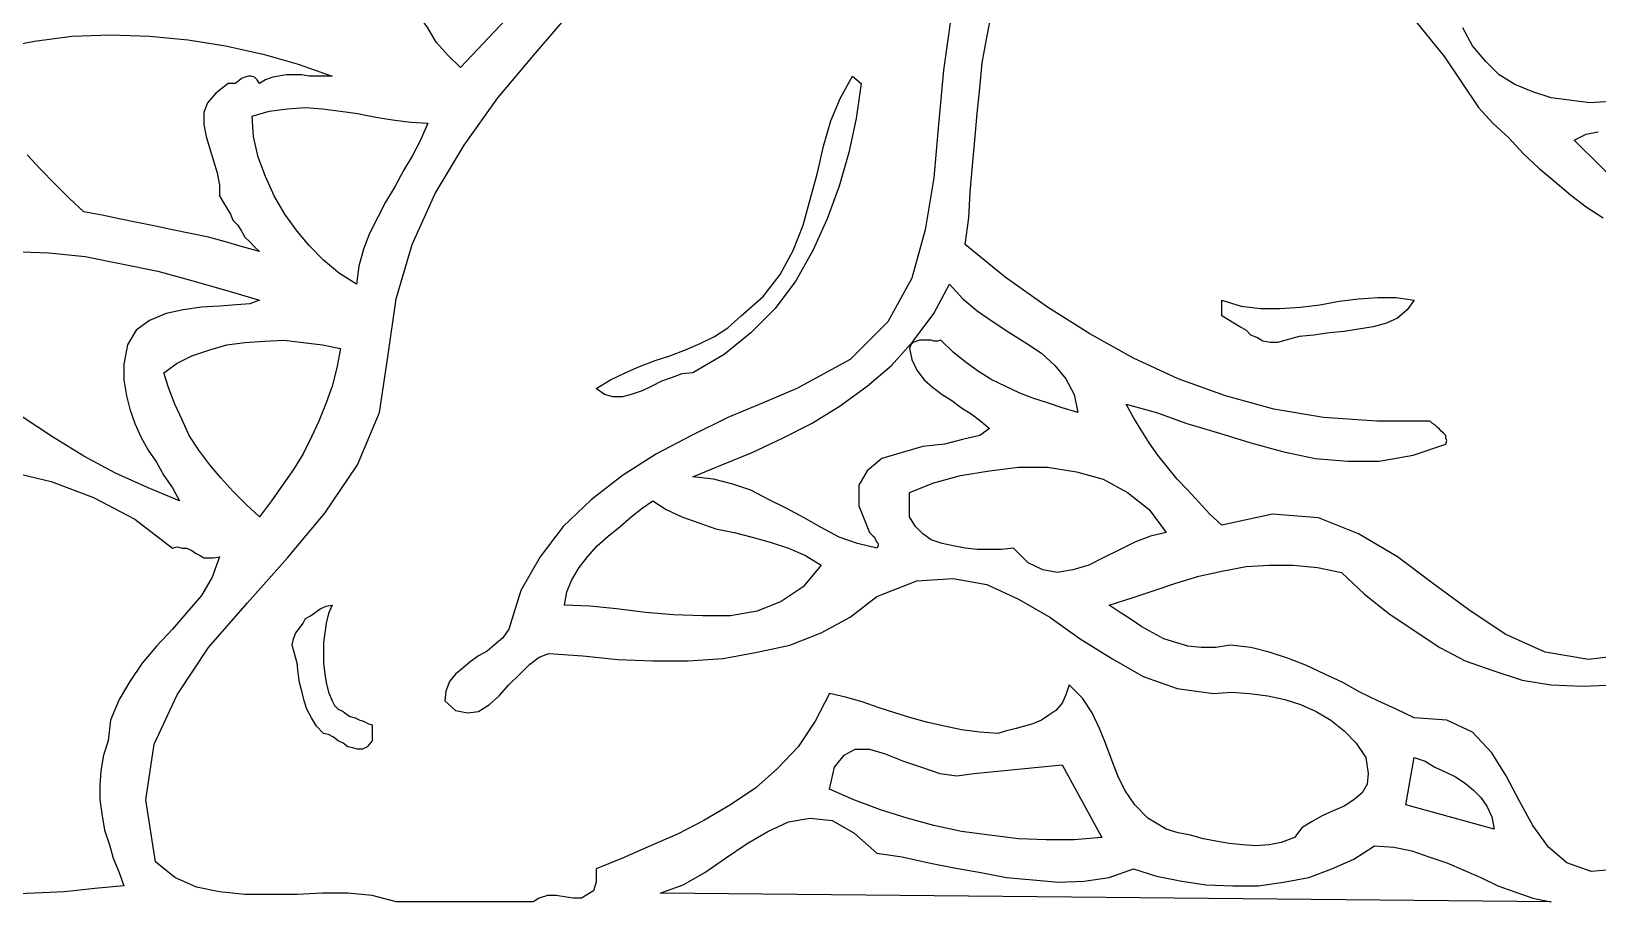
# Model space of a CAD drawing. Extents: x 0.03 to 7.4, y 0.03 to 6.86.
# Drawn here: x 3.883 to 5.178, y 3.006 to 3.725 of the extents above; entities that cross this region are included whole.
import ezdxf

# ---------------------------------------------------------------- set-up
doc = ezdxf.new("R2010")
doc.units = 0
doc.layers.add('1', color=7, linetype='Continuous')

msp = doc.modelspace()

# ---------------------------------------------------------------- linework, layer by layer
for points in [[(4.569, 3.682), (4.565, 3.653), (4.559, 3.625), (4.551, 3.597), (4.541, 3.57), (4.529, 3.544), (4.515, 3.519), (4.498, 3.496), (4.478, 3.476), (4.456, 3.458), (4.43, 3.443), (4.421, 3.442), (4.413, 3.439), (4.404, 3.436), (4.396, 3.432), (4.388, 3.428), (4.379, 3.425), (4.372, 3.423), (4.364, 3.423), (4.357, 3.425), (4.35, 3.43), (4.362, 3.437), (4.374, 3.443), (4.386, 3.448), (4.399, 3.453), (4.411, 3.457), (4.424, 3.462), (4.436, 3.467), (4.448, 3.473), (4.459, 3.48), (4.47, 3.49), (4.488, 3.506), (4.502, 3.524), (4.513, 3.544), (4.521, 3.565), (4.527, 3.586), (4.533, 3.608), (4.538, 3.63), (4.544, 3.651), (4.552, 3.67), (4.562, 3.688), (4.569, 3.682)], [(5.026, 3.503), (5.02, 3.495), (5.012, 3.488), (5.003, 3.484), (4.992, 3.481), (4.98, 3.479), (4.968, 3.477), (4.956, 3.476), (4.943, 3.474), (4.931, 3.473), (4.92, 3.47), (4.913, 3.468), (4.907, 3.468), (4.901, 3.469), (4.896, 3.472), (4.891, 3.474), (4.887, 3.478), (4.882, 3.481), (4.877, 3.484), (4.872, 3.487), (4.867, 3.49), (4.867, 3.503), (4.883, 3.498), (4.899, 3.496), (4.915, 3.496), (4.932, 3.497), (4.948, 3.499), (4.964, 3.502), (4.98, 3.504), (4.996, 3.505), (5.011, 3.505), (5.026, 3.503)], [(4.132, 3.251), (4.129, 3.244), (4.127, 3.236), (4.126, 3.228), (4.125, 3.22), (4.125, 3.211), (4.125, 3.203), (4.126, 3.194), (4.127, 3.187), (4.129, 3.179), (4.132, 3.172), (4.134, 3.168), (4.137, 3.165), (4.141, 3.163), (4.144, 3.161), (4.147, 3.159), (4.151, 3.158), (4.155, 3.156), (4.158, 3.155), (4.162, 3.153), (4.165, 3.152), (4.165, 3.139), (4.161, 3.134), (4.157, 3.132), (4.153, 3.132), (4.149, 3.133), (4.145, 3.134), (4.141, 3.137), (4.137, 3.139), (4.133, 3.142), (4.129, 3.144), (4.125, 3.145), (4.119, 3.151), (4.115, 3.158), (4.111, 3.165), (4.109, 3.172), (4.107, 3.18), (4.105, 3.187), (4.104, 3.195), (4.103, 3.203), (4.101, 3.211), (4.099, 3.218), (4.1, 3.223), (4.102, 3.228), (4.105, 3.232), (4.108, 3.236), (4.11, 3.24), (4.114, 3.242), (4.118, 3.245), (4.122, 3.248), (4.127, 3.25), (4.132, 3.251)]]:
    msp.add_lwpolyline(points)
at = {"layer": '1'}
for points in [[(4.35, 3.814), (4.238, 3.695), (4.228, 3.705), (4.218, 3.716), (4.211, 3.728), (4.203, 3.739), (4.197, 3.751), (4.191, 3.764), (4.186, 3.776), (4.181, 3.788), (4.176, 3.801), (4.172, 3.814), (4.187, 3.821), (4.204, 3.826), (4.222, 3.83), (4.24, 3.832), (4.259, 3.834), (4.278, 3.834), (4.296, 3.834), (4.315, 3.832), (4.333, 3.83), (4.35, 3.827), (4.35, 3.814)], [(4.643, 3.736), (4.637, 3.693), (4.633, 3.648), (4.629, 3.604), (4.622, 3.561), (4.611, 3.521), (4.591, 3.485), (4.56, 3.454), (4.516, 3.43), (4.488, 3.418), (4.459, 3.406), (4.429, 3.391), (4.4, 3.376), (4.372, 3.358), (4.346, 3.338), (4.323, 3.316), (4.304, 3.291), (4.288, 3.263), (4.278, 3.231), (4.273, 3.224), (4.266, 3.218), (4.26, 3.213), (4.253, 3.209), (4.246, 3.204), (4.24, 3.199), (4.234, 3.194), (4.229, 3.188), (4.226, 3.18), (4.225, 3.172), (4.234, 3.164), (4.244, 3.162), (4.253, 3.163), (4.262, 3.169), (4.27, 3.176), (4.278, 3.185), (4.287, 3.194), (4.295, 3.202), (4.303, 3.208), (4.311, 3.211), (4.339, 3.209), (4.368, 3.206), (4.397, 3.205), (4.426, 3.205), (4.455, 3.207), (4.483, 3.212), (4.51, 3.218), (4.536, 3.228), (4.56, 3.241), (4.582, 3.258), (4.615, 3.271), (4.645, 3.273), (4.673, 3.268), (4.699, 3.256), (4.725, 3.241), (4.75, 3.223), (4.776, 3.207), (4.802, 3.192), (4.83, 3.182), (4.86, 3.178), (4.875, 3.179), (4.89, 3.178), (4.905, 3.176), (4.919, 3.173), (4.932, 3.169), (4.945, 3.163), (4.957, 3.156), (4.968, 3.147), (4.978, 3.137), (4.986, 3.125), (4.988, 3.112), (4.987, 3.103), (4.983, 3.096), (4.976, 3.09), (4.968, 3.085), (4.959, 3.081), (4.95, 3.077), (4.941, 3.072), (4.933, 3.067), (4.927, 3.059), (4.916, 3.055), (4.906, 3.053), (4.895, 3.052), (4.884, 3.053), (4.873, 3.054), (4.862, 3.056), (4.852, 3.058), (4.841, 3.061), (4.831, 3.063), (4.821, 3.066), (4.806, 3.075), (4.795, 3.086), (4.787, 3.098), (4.781, 3.11), (4.776, 3.123), (4.771, 3.137), (4.766, 3.149), (4.76, 3.162), (4.752, 3.174), (4.741, 3.185), (4.738, 3.177), (4.735, 3.17), (4.73, 3.164), (4.724, 3.16), (4.718, 3.156), (4.711, 3.153), (4.704, 3.151), (4.697, 3.149), (4.689, 3.147), (4.682, 3.145), (4.667, 3.146), (4.652, 3.148), (4.638, 3.151), (4.624, 3.154), (4.61, 3.158), (4.597, 3.162), (4.584, 3.166), (4.57, 3.171), (4.556, 3.175), (4.543, 3.178), (4.531, 3.155), (4.517, 3.134), (4.5, 3.116), (4.482, 3.1), (4.461, 3.086), (4.439, 3.073), (4.418, 3.062), (4.395, 3.052), (4.372, 3.042), (4.35, 3.033), (4.35, 3.022), (4.348, 3.015), (4.343, 3.012), (4.338, 3.009), (4.331, 3.009), (4.324, 3.01), (4.317, 3.011), (4.31, 3.011), (4.303, 3.009), (4.298, 3.006), (4.288, 3.006), (4.277, 3.006), (4.266, 3.006), (4.254, 3.006), (4.241, 3.006), (4.229, 3.006), (4.217, 3.006), (4.205, 3.006), (4.194, 3.006), (4.185, 3.006), (4.165, 3.011), (4.145, 3.013), (4.124, 3.013), (4.103, 3.012), (4.081, 3.012), (4.06, 3.012), (4.039, 3.014), (4.02, 3.018), (4.002, 3.026), (3.986, 3.039), (3.978, 3.09), (3.985, 3.136), (4.004, 3.177), (4.03, 3.216), (4.062, 3.253), (4.095, 3.29), (4.126, 3.327), (4.153, 3.367), (4.171, 3.41), (4.178, 3.456), (4.185, 3.504), (4.198, 3.549), (4.217, 3.591), (4.241, 3.631), (4.269, 3.67), (4.3, 3.707), (4.332, 3.744)], [(5.211, 3.211), (5.17, 3.206), (5.134, 3.212), (5.101, 3.227), (5.071, 3.247), (5.041, 3.269), (5.012, 3.291), (4.98, 3.31), (4.947, 3.323), (4.909, 3.326), (4.867, 3.317), (4.857, 3.326), (4.848, 3.336), (4.839, 3.346), (4.83, 3.355), (4.822, 3.365), (4.814, 3.375), (4.807, 3.385), (4.8, 3.396), (4.794, 3.406), (4.788, 3.417), (4.813, 3.41), (4.838, 3.401), (4.865, 3.393), (4.891, 3.385), (4.917, 3.378), (4.944, 3.372), (4.971, 3.37), (4.997, 3.37), (5.025, 3.375), (5.052, 3.384), (5.053, 3.387), (5.052, 3.389), (5.052, 3.391), (5.05, 3.393), (5.048, 3.395), (5.047, 3.396), (5.045, 3.398), (5.043, 3.4), (5.041, 3.401), (5.039, 3.403), (4.995, 3.403), (4.951, 3.406), (4.91, 3.413), (4.87, 3.424), (4.831, 3.438), (4.794, 3.455), (4.758, 3.475), (4.723, 3.497), (4.688, 3.522), (4.655, 3.549), (4.658, 3.571), (4.659, 3.592), (4.661, 3.614), (4.663, 3.635), (4.665, 3.657), (4.667, 3.678), (4.669, 3.699), (4.673, 3.72), (4.677, 3.741)], [(5.02, 3.742), (5.051, 3.704), (5.079, 3.662), (5.091, 3.649), (5.104, 3.637), (5.116, 3.624), (5.129, 3.612), (5.142, 3.601), (5.155, 3.59), (5.168, 3.58), (5.182, 3.571)], [(5.188, 3.667), (5.171, 3.666), (5.154, 3.668), (5.139, 3.67), (5.124, 3.675), (5.109, 3.681), (5.096, 3.689), (5.085, 3.7), (5.074, 3.713), (5.066, 3.728)], [(3.856, 3.711), (3.886, 3.717), (3.917, 3.721), (3.949, 3.722), (3.981, 3.721), (4.013, 3.718), (4.044, 3.713), (4.075, 3.706), (4.104, 3.698), (4.132, 3.688)], [(4.132, 3.688), (4.126, 3.688), (4.12, 3.688), (4.113, 3.688), (4.107, 3.689), (4.1, 3.689), (4.094, 3.689), (4.088, 3.688), (4.083, 3.687), (4.077, 3.685), (4.072, 3.682), (4.07, 3.685), (4.068, 3.687), (4.065, 3.688), (4.063, 3.688), (4.06, 3.687), (4.057, 3.686), (4.055, 3.684), (4.052, 3.682), (4.049, 3.682), (4.046, 3.682), (4.036, 3.674), (4.029, 3.666), (4.026, 3.658), (4.026, 3.648), (4.028, 3.638), (4.031, 3.628), (4.034, 3.618), (4.037, 3.608), (4.039, 3.598), (4.039, 3.589), (4.042, 3.584), (4.045, 3.579), (4.048, 3.574), (4.05, 3.569), (4.054, 3.565), (4.057, 3.56), (4.06, 3.555), (4.064, 3.551), (4.068, 3.547), (4.072, 3.543), (4.058, 3.547), (4.044, 3.551), (4.03, 3.555), (4.015, 3.558), (4, 3.561), (3.986, 3.564), (3.971, 3.567), (3.956, 3.57), (3.942, 3.573), (3.927, 3.576), (3.915, 3.587), (3.903, 3.599), (3.891, 3.611), (3.88, 3.623)], [(4.211, 3.649), (4.205, 3.635), (4.198, 3.622), (4.191, 3.61), (4.184, 3.597), (4.176, 3.584), (4.17, 3.572), (4.163, 3.558), (4.158, 3.545), (4.154, 3.531), (4.152, 3.516), (4.138, 3.525), (4.125, 3.536), (4.113, 3.548), (4.103, 3.56), (4.093, 3.574), (4.084, 3.589), (4.077, 3.605), (4.071, 3.621), (4.067, 3.638), (4.066, 3.655), (4.08, 3.659), (4.095, 3.661), (4.11, 3.662), (4.124, 3.661), (4.139, 3.659), (4.153, 3.657), (4.168, 3.654), (4.182, 3.652), (4.197, 3.65), (4.211, 3.649)], [(5.225, 3.569), (5.158, 3.635), (5.168, 3.64), (5.178, 3.642)], [(3.868, 3.543), (3.898, 3.542), (3.928, 3.539), (3.958, 3.533), (3.988, 3.527), (4.017, 3.519), (4.045, 3.511), (4.072, 3.503)], [(4.748, 3.41), (4.735, 3.414), (4.723, 3.418), (4.711, 3.422), (4.7, 3.426), (4.688, 3.432), (4.677, 3.437), (4.666, 3.444), (4.655, 3.452), (4.645, 3.46), (4.635, 3.47), (4.632, 3.469), (4.629, 3.469), (4.627, 3.47), (4.624, 3.47), (4.62, 3.47), (4.617, 3.47), (4.615, 3.469), (4.612, 3.468), (4.61, 3.466), (4.609, 3.463), (4.611, 3.454), (4.615, 3.445), (4.621, 3.437), (4.628, 3.431), (4.636, 3.425), (4.644, 3.42), (4.652, 3.414), (4.66, 3.409), (4.668, 3.403), (4.675, 3.397), (4.667, 3.391), (4.654, 3.388), (4.638, 3.384), (4.62, 3.382), (4.603, 3.377), (4.586, 3.372), (4.574, 3.362), (4.567, 3.35), (4.567, 3.333), (4.576, 3.311), (4.577, 3.31), (4.579, 3.308), (4.58, 3.307), (4.581, 3.305), (4.582, 3.303), (4.583, 3.302), (4.583, 3.3), (4.582, 3.298), (4.566, 3.302), (4.551, 3.307), (4.536, 3.315), (4.522, 3.323), (4.507, 3.331), (4.493, 3.338), (4.478, 3.346), (4.463, 3.351), (4.447, 3.355), (4.43, 3.357), (4.454, 3.367), (4.479, 3.377), (4.504, 3.389), (4.528, 3.401), (4.551, 3.415), (4.574, 3.432), (4.594, 3.449), (4.612, 3.469), (4.629, 3.492), (4.642, 3.516), (4.653, 3.504), (4.665, 3.494), (4.678, 3.485), (4.692, 3.476), (4.706, 3.467), (4.718, 3.459), (4.729, 3.449), (4.738, 3.438), (4.745, 3.425), (4.748, 3.41)], [(4.072, 3.503), (4.064, 3.5), (4.053, 3.499), (4.039, 3.498), (4.024, 3.497), (4.009, 3.495), (3.995, 3.492), (3.981, 3.486), (3.97, 3.478), (3.963, 3.466), (3.96, 3.45), (3.96, 3.437), (3.962, 3.424), (3.965, 3.413), (3.969, 3.401), (3.974, 3.39), (3.98, 3.379), (3.987, 3.369), (3.993, 3.358), (4, 3.348), (4.006, 3.337), (3.98, 3.348), (3.953, 3.36), (3.927, 3.374), (3.901, 3.39), (3.875, 3.407)], [(4.139, 3.463), (4.136, 3.447), (4.132, 3.432), (4.127, 3.418), (4.121, 3.403), (4.115, 3.39), (4.108, 3.376), (4.1, 3.363), (4.091, 3.35), (4.082, 3.337), (4.072, 3.324), (4.061, 3.334), (4.05, 3.345), (4.04, 3.356), (4.031, 3.367), (4.022, 3.379), (4.014, 3.391), (4.008, 3.404), (4.002, 3.417), (3.997, 3.43), (3.993, 3.443), (4.004, 3.451), (4.016, 3.457), (4.031, 3.462), (4.045, 3.466), (4.06, 3.468), (4.076, 3.469), (4.092, 3.47), (4.108, 3.468), (4.124, 3.466), (4.139, 3.463)], [(4.821, 3.311), (4.808, 3.308), (4.795, 3.303), (4.783, 3.297), (4.769, 3.29), (4.757, 3.284), (4.744, 3.28), (4.731, 3.278), (4.719, 3.28), (4.707, 3.286), (4.695, 3.298), (4.685, 3.297), (4.675, 3.297), (4.665, 3.297), (4.655, 3.298), (4.645, 3.3), (4.636, 3.302), (4.627, 3.305), (4.62, 3.31), (4.614, 3.316), (4.609, 3.324), (4.609, 3.344), (4.629, 3.352), (4.651, 3.358), (4.675, 3.362), (4.699, 3.365), (4.723, 3.365), (4.747, 3.361), (4.769, 3.355), (4.789, 3.344), (4.807, 3.33), (4.821, 3.311)], [(3.863, 3.362), (3.9, 3.353), (3.935, 3.34), (3.969, 3.322), (4, 3.298), (4.004, 3.299), (4.008, 3.298), (4.012, 3.298), (4.016, 3.296), (4.019, 3.294), (4.023, 3.292), (4.026, 3.29), (4.03, 3.29), (4.034, 3.29), (4.039, 3.291), (4.033, 3.274), (4.024, 3.259), (4.012, 3.245), (4, 3.231), (3.987, 3.217), (3.975, 3.203), (3.965, 3.188), (3.956, 3.173), (3.949, 3.156), (3.947, 3.139), (3.943, 3.127), (3.941, 3.114), (3.94, 3.102), (3.94, 3.09), (3.942, 3.077), (3.944, 3.065), (3.948, 3.053), (3.951, 3.042), (3.956, 3.03), (3.96, 3.019), (3.936, 3.017), (3.911, 3.014), (3.886, 3.013), (3.86, 3.012)], [(4.536, 3.284), (4.521, 3.266), (4.503, 3.254), (4.483, 3.246), (4.461, 3.242), (4.438, 3.242), (4.414, 3.243), (4.391, 3.245), (4.367, 3.248), (4.345, 3.25), (4.324, 3.251), (4.326, 3.262), (4.33, 3.272), (4.336, 3.282), (4.343, 3.291), (4.351, 3.3), (4.36, 3.308), (4.37, 3.316), (4.379, 3.324), (4.388, 3.331), (4.397, 3.337), (4.408, 3.33), (4.421, 3.324), (4.435, 3.319), (4.449, 3.314), (4.464, 3.311), (4.479, 3.307), (4.494, 3.303), (4.509, 3.298), (4.523, 3.292), (4.536, 3.284)], [(5.198, 3.033), (5.172, 3.031), (5.152, 3.038), (5.137, 3.051), (5.124, 3.069), (5.113, 3.089), (5.102, 3.11), (5.09, 3.129), (5.074, 3.146), (5.053, 3.156), (5.026, 3.158), (5.011, 3.165), (4.996, 3.172), (4.981, 3.179), (4.967, 3.187), (4.952, 3.194), (4.937, 3.201), (4.922, 3.207), (4.906, 3.212), (4.891, 3.216), (4.874, 3.218), (4.862, 3.216), (4.85, 3.216), (4.839, 3.217), (4.829, 3.22), (4.819, 3.223), (4.81, 3.228), (4.801, 3.233), (4.792, 3.239), (4.783, 3.245), (4.774, 3.251), (4.793, 3.257), (4.811, 3.263), (4.829, 3.269), (4.848, 3.275), (4.867, 3.279), (4.887, 3.283), (4.906, 3.284), (4.926, 3.284), (4.946, 3.282), (4.966, 3.278), (4.985, 3.26), (5.005, 3.244), (5.026, 3.23), (5.047, 3.216), (5.068, 3.205), (5.091, 3.197), (5.115, 3.189), (5.139, 3.185), (5.165, 3.184), (5.192, 3.185)], [(4.768, 3.059), (4.745, 3.057), (4.722, 3.057), (4.699, 3.058), (4.675, 3.061), (4.652, 3.064), (4.629, 3.069), (4.607, 3.075), (4.585, 3.082), (4.563, 3.09), (4.543, 3.099), (4.547, 3.117), (4.555, 3.127), (4.564, 3.132), (4.576, 3.132), (4.589, 3.128), (4.604, 3.122), (4.619, 3.117), (4.634, 3.112), (4.648, 3.11), (4.662, 3.112), (4.735, 3.119), (4.768, 3.059)], [(5.092, 3.066), (5.019, 3.086), (5.026, 3.125), (5.035, 3.122), (5.043, 3.117), (5.052, 3.113), (5.06, 3.109), (5.068, 3.104), (5.075, 3.098), (5.081, 3.092), (5.086, 3.085), (5.09, 3.076), (5.092, 3.066)], [(4.794, 3.033), (4.813, 3.027), (4.834, 3.023), (4.854, 3.02), (4.876, 3.019), (4.897, 3.019), (4.918, 3.022), (4.939, 3.026), (4.958, 3.033), (4.976, 3.041), (4.993, 3.052), (5.009, 3.051), (5.024, 3.048), (5.038, 3.043), (5.053, 3.038), (5.067, 3.032), (5.081, 3.026), (5.095, 3.019), (5.109, 3.014), (5.124, 3.009), (5.139, 3.006), (4.403, 3.013), (4.422, 3.02), (4.44, 3.03), (4.457, 3.042), (4.475, 3.054), (4.492, 3.064), (4.509, 3.072), (4.527, 3.075), (4.545, 3.073), (4.563, 3.063), (4.582, 3.046), (4.603, 3.043), (4.625, 3.038), (4.646, 3.034), (4.668, 3.03), (4.689, 3.026), (4.711, 3.024), (4.732, 3.022), (4.753, 3.023), (4.774, 3.026), (4.794, 3.033)]]:
    msp.add_lwpolyline(points, dxfattribs=at)

doc.saveas('drawing.dxf')
